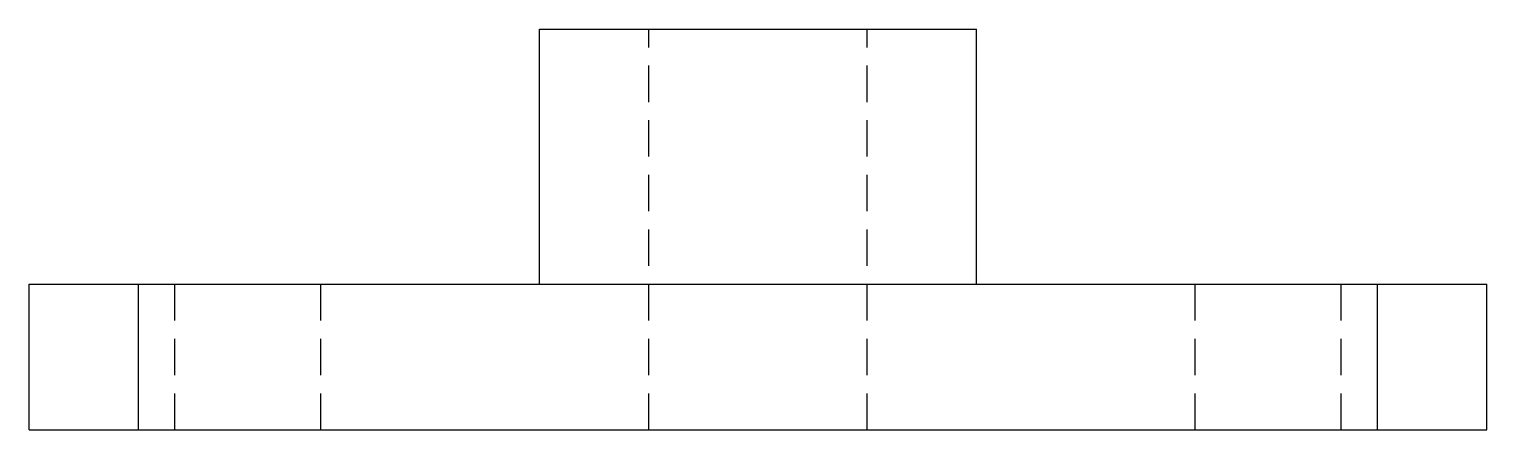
# Model space of a CAD drawing. Header units: millimetres. Extents: x -20 to 60, y -5 to 17.
import ezdxf

# ---------------------------------------------------------------- set-up
doc = ezdxf.new("R2010")
doc.units = ezdxf.units.MM
doc.linetypes.add('HIDDEN', pattern=[3, 2, -1])
doc.layers.add('HIDDEN', color=8, linetype='HIDDEN')
doc.layers.add('VISIBLE', color=7, linetype='Continuous')

msp = doc.modelspace()

# ---------------------------------------------------------------- linework, layer by layer
at = {"layer": 'HIDDEN', "flags": 128}
for points in [[(14, -5), (14, 17)], [(26, -5), (26, 17)], [(-12, -5), (-12, 3)], [(-4, -5), (-4, 3)], [(44, -5), (44, 3)], [(52, -5), (52, 3)]]:
    msp.add_lwpolyline(points, dxfattribs=at)
at = {"layer": 'VISIBLE'}
for p, q in [((8, 3), (8, 17)), ((8, 17), (32, 17)), ((32, 3), (32, 17)), ((-20, -5), (-20, 3)), ((-20, 3), (60, 3)), ((-14, -5), (-14, 3)), ((54, -5), (54, 3)), ((60, -5), (60, 3)), ((-20, -5), (60, -5))]:
    msp.add_line(p, q, dxfattribs=at)

doc.saveas('drawing.dxf')
